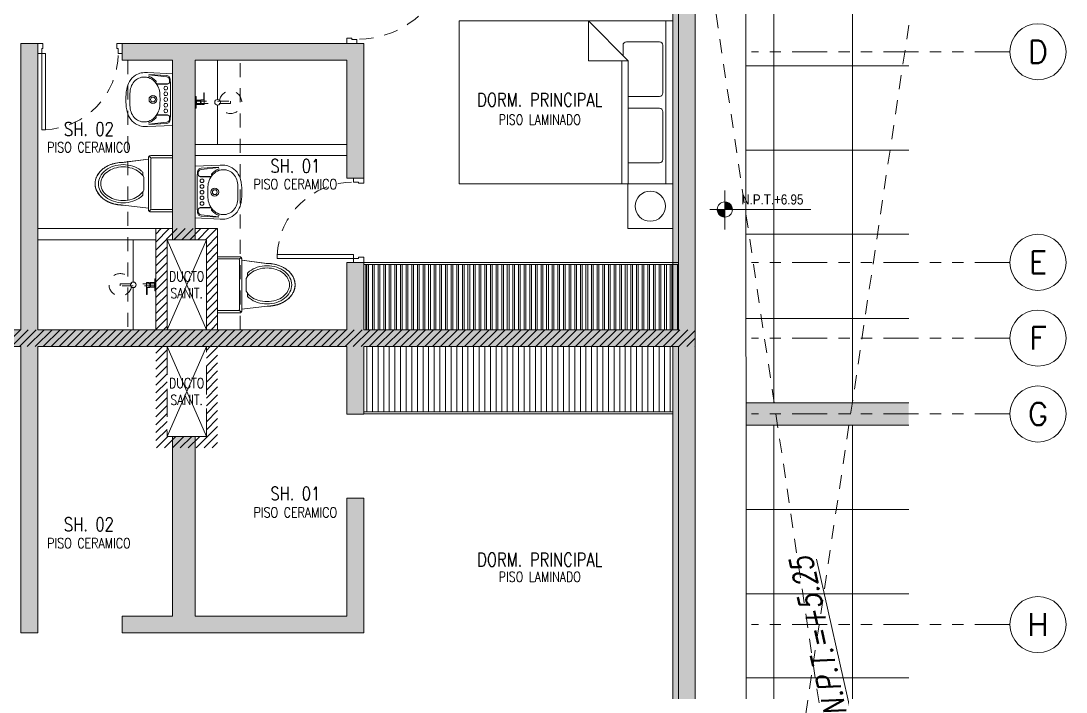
# Model space of a CAD drawing. Header units: millimetres. Extents: x 3765 to 3833, y 1327 to 1657.
# Drawn here: x 3812.52 to 3821.82, y 1485.51 to 1491.49 of the extents above; entities that cross this region are included whole.
import ezdxf
from ezdxf.enums import TextEntityAlignment as Align
from ezdxf.xclip import XClip

# ---------------------------------------------------------------- set-up
doc = ezdxf.new("R2010")
doc.units = ezdxf.units.MM
doc.header["$XCLIPFRAME"] = 2
for name, pattern in [('ACAD_ISO07W100', [3, 0, -3]), ('HIDDEN2', [0.1875, 0.125, -0.0625]), ('PHANTOM', [63.5, 31.75, -6.35, 6.35, -6.35, 6.35, -6.35]), ('PHANTOM2', [1.25, 0.625, -0.125, 0.125, -0.125, 0.125, -0.125]), ('X-REF_DP_Arquitectura$0$HIDDEN', [0.375, 0.25, -0.125])]:
    doc.linetypes.add(name, pattern=pattern)
doc.layers.get('0').update_dxf_attribs({"color": 251, "lineweight": 9})
doc.layers.get('DEFPOINTS').update_dxf_attribs({"color": 251, "lineweight": 9})
for name, color, linetype, lineweight in [('A-Adoquines', 251, 'Continuous', 13), ('A-EJES', 251, 'PHANTOM', 13), ('A-HATCH', 251, 'Continuous', 13), ('A-LINEAS', 251, 'Continuous', 13), ('A-MOBILIARIO', 251, 'Continuous', 13), ('A-MURO BAJO', 251, 'Continuous', 13), ('A-MUROS', 251, 'Continuous', 13), ('A-NIVELES-NPT', 251, 'Continuous', 13), ('A-PROYECCIONES', 251, 'HIDDEN2', 13), ('A-SANITARIOS', 251, 'Continuous', 13), ('A-TEXTO-ACABADO PISO', 251, 'Continuous', 13), ('A-TEXTO-AMBIENTE', 251, 'Continuous', 13), ('A_20_Estructuras', 251, 'Continuous', 13), ('A_50_TextoAmbiente', 251, 'Continuous', 13), ('A_50_TextoIndicaciones', 251, 'Continuous', 13), ('A_50_Vigas', 251, 'X-REF_DP_Arquitectura$0$HIDDEN', 13), ('A_60_HatchEstructuras', 251, 'Continuous', 13), ('DLP_MOBILIARIO FIJO', 251, 'Continuous', 13), ('MURO CF 120', 251, 'Continuous', 13), ('MURO CF 60', 251, 'Continuous', 13)]:
    doc.layers.add(name, color=color, linetype=linetype, lineweight=lineweight)
doc.styles.add('R80', font='ARIALN.TTF', dxfattribs={"height": 2.03})
doc.styles.add('R80-200', font='romans.shx', dxfattribs={"width": 0.8, "oblique": 10, "height": 0.2})
doc.styles.add('ROMANS', font='romans.shx', dxfattribs={"width": 0.8})
pattern_1 = [(270, (22.9, -6.524964), (0.05, -9e-18), [])]
pattern_2 = [(45, (-21.67, -43.67528), (-0.03535534, 0.03535534), [])]

# ---------------------------------------------------------------- blocks, each defined once
blk = doc.blocks.new('SIM NIVEL PLANTA')
at = {"linetype": 'Continuous'}
h = blk.add_hatch(dxfattribs=at)
h.set_pattern_fill('_USER', color=0, scale=0.089997, angle=45, style=0, pattern_type=0)
h.set_pattern_definition([(45, (31854.49523, 23864.84028), (-0.06363728001, 0.06363728001), [])])
h.paths.add_polyline_path([(-17.329, 0), (-15.979, 0, 0.409209), (-17.329, 1.327)])
h.paths.add_polyline_path([(-18.679, 0, 0.004279), (-18.679, -0.023, 0.414214), (-17.329, -1.373), (-17.329, 0)])
at = {"color": 0}
for p, q in [((-17.329, -3.577), (-17.329, 3.344)), ((-2, 0), (-20, 0))]:
    blk.add_line(p, q, dxfattribs=at)
at = {"color": 0, "linetype": 'Continuous'}
blk.add_circle((-17.329, -0.023), 1.35, dxfattribs=at)
at = {"color": 0, "style": 'R80'}
blk.add_attdef('N.P.T.+0.00', text='', height=1.8, dxfattribs=at).set_placement((-8.871, 1.774), align=Align.MIDDLE_CENTER)
blk = doc.blocks.new('TRAZO 2')
at = {"layer": 'A-Adoquines'}
h = blk.add_hatch(color=8, dxfattribs=at)
h.dxf.hatch_style = 1
h.paths.add_polyline_path([(47.3177, 117.0351), (47.5129, 116.9913), (47.8728, 118.5982), (47.6777, 118.6419)])
h.paths.add_polyline_path([(51.904, 116.0075), (52.0992, 115.9637), (52.4593, 117.5715), (52.2642, 117.6152)])
h.paths.add_polyline_path([(56.4903, 114.9799), (56.6853, 114.9362), (57.0458, 116.5449), (56.8507, 116.5886)])
for p, q in [((60.9213, 115.6774, 0), (43.9202, 119.4829, 0)), ((51.904, 116.0074, 0), (52.2645, 117.6166, 0)), ((52.0992, 115.9637, 0), (52.4596, 117.5729, 0))]:
    blk.add_line(p, q)
at = {"layer": 'A-HATCH'}
for p, q in [((49.7084, 116.4991, 0), (50.0688, 118.1081, 0)), ((50.4403, 116.3352, 0), (50.8007, 117.9443, 0)), ((51.1722, 116.1717, 0), (51.5326, 117.7807, 0)), ((52.8311, 115.7998, 0), (53.1915, 117.4088, 0)), ((53.5629, 115.6359, 0), (53.9234, 117.245, 0)), ((54.2947, 115.4715, 0), (54.6551, 117.0805, 0)), ((55.0266, 115.3076, 0), (55.387, 116.9167, 0))]:
    blk.add_line(p, q, dxfattribs=at)
at = {"layer": 'A-HATCH', "elevation": 0}
for points in [[(52.2099, 117.3728), (47.8187, 118.3564)], [(52.0569, 116.6897), (47.6657, 117.6733)], [(56.7962, 116.3455), (52.405, 117.3291)], [(56.6432, 115.6624), (52.252, 116.646)]]:
    blk.add_lwpolyline(points, dxfattribs=at)
blk = doc.blocks.new('A$C9f73720c')
at = {"layer": 'A-PROYECCIONES'}
for p, q in [((24.4666, 84.3513), (11.2138, 89.4699)), ((10.7556, 87.4203), (24.9249, 86.4007, 0))]:
    blk.add_line(p, q, dxfattribs=at)
at = {"rotation": 0.00873130886672623}
blk.add_blockref('TRAZO 2', (-32.2017, -30.593, 0), dxfattribs=at)
at = {"layer": 'A_50_TextoIndicaciones'}
ref = blk.add_blockref('SIM NIVEL PLANTA', (18.9789, 86.6783, 0), dxfattribs=dict(at, xscale=0.1171875000000001, yscale=0.1171875000000001, zscale=0.1171875000000001))
ref.add_attrib('N.P.T.+0.00', 'N.P.T.=+5.25', dxfattribs={"layer": '0', "height": 0.2, "rotation": 0, "style": 'R80-200', "oblique": 10, "width": 0.8}).set_placement((18.0688, 86.9144, 0), align=Align.TOP_CENTER)
blk = doc.blocks.new('ESTRUC_P1')
at = {"layer": 'A_60_HatchEstructuras'}
h = blk.add_hatch(color=256, dxfattribs=at)
h.dxf.hatch_style = 1
h.paths.add_polyline_path([(44.25, -4.45), (45.6, -4.45), (45.6, -5.5), (45.75, -5.5), (45.75, -4.3), (43.6, -4.3), (43.6, -4.45), (44.05, -4.45), (44.05, -6.05), (44.25, -6.05)], flags=17)
h.paths.add_polyline_path([(48.7, -2.8), (48.5, -2.8), (48.5, -6.85), (45.75, -6.85), (45.75, -6.25), (45.6, -6.25), (45.6, -6.85), (42.85, -6.85), (42.85, -4.3), (42.7, -4.3), (42.7, -6.85), (39.8499, -6.85), (39.8499, -7), (42.7, -7), (42.7, -9.55), (42.85, -9.55), (42.85, -7), (45.6, -7), (45.6, -7.6), (45.75, -7.6), (45.75, -7), (48.5, -7), (48.5, -11.05), (48.7, -11.05)])
h.paths.add_polyline_path([(44.25, -7.8), (44.05, -7.8), (44.05, -9.4), (43.6, -9.4), (43.6, -9.55), (45.75, -9.55), (45.75, -8.35), (45.6032, -8.35), (45.6, -8.35), (45.6, -9.4), (44.25, -9.4)], flags=17)
at = {"elevation": 0}
for points in [[(44.35, -6.8501), (44, -6.05)], [(44.35, -6.05), (44, -6.8501)], [(44.35, -7.8001), (44, -7)], [(44.35, -7), (44, -7.8001)]]:
    blk.add_lwpolyline(points, dxfattribs=at)
at = {"layer": 'A_20_Estructuras'}
for points in [[(48.7, -2.8), (48.5, -2.8), (48.5, -6.85), (45.75, -6.85), (45.75, -6.25), (45.6, -6.25), (45.6, -6.85), (42.85, -6.85), (42.85, -4.3), (42.7, -4.3), (42.7, -6.85), (39.8499, -6.85), (39.8499, -7), (42.7, -7), (42.7, -9.55), (42.85, -9.55), (42.85, -7), (45.6, -7), (45.6, -7.6), (45.75, -7.6), (45.75, -7), (48.5, -7), (48.5, -11.05), (48.7, -11.05)], [(44.25, -4.45), (45.6, -4.45), (45.6, -5.5), (45.75, -5.5), (45.75, -4.3), (43.6, -4.3), (43.6, -4.45), (44.05, -4.45), (44.05, -6.05), (44.25, -6.05)], [(44.25, -7.8), (44.05, -7.8), (44.05, -9.4), (43.6, -9.4), (43.6, -9.55), (45.75, -9.55), (45.75, -8.35), (45.6032, -8.35), (45.6, -8.35), (45.6, -9.4), (44.25, -9.4)]]:
    blk.add_lwpolyline(points, close=True, dxfattribs=at)
at = {"layer": 'A_50_Vigas'}
blk.add_line((44.2494, -6.05, 0), (44.3494, -6.05, 0), dxfattribs=at)
at = {"layer": 'A_50_Vigas', "elevation": 0}
for points in [[(44, -6.8501), (44, -6.05), (44.05, -6.05)], [(44, -7), (44, -7.8001), (44.05, -7.8001)]]:
    blk.add_lwpolyline(points, dxfattribs=at)
at = {"layer": 'A_50_Vigas'}
for points in [[(44.25, -6.05), (44.35, -6.05), (44.35, -6.8501)], [(44.25, -7.8), (44.35, -7.8001), (44.35, -7)]]:
    blk.add_lwpolyline(points, dxfattribs=at)
blk = doc.blocks.new('A$C3E6679A6')
for p, q in [((0, 1.8444), (0.0001, 1.9044)), ((0.0001, 1.9044), (1.4501, 1.9044)), ((1.4501, 1.9044), (1.4501, 1.8444))]:
    blk.add_line(p, q)
at = {"linetype": 'Continuous'}
for p, q in [((0, 1.8444), (1.45, 1.8444)), ((0, 0.0044), (0, 1.8444)), ((0.1867, 1.5087), (0.1867, 1.786)), ((0.2173, 1.8167), (0.6414, 1.8167)), ((0.672, 1.786), (0.672, 1.5087)), ((0.778, 1.5087), (0.778, 1.786)), ((0.8086, 1.8167), (1.2327, 1.8167)), ((1.2633, 1.786), (1.2633, 1.4926)), ((1.45, 1.8444), (1.45, 0.0044)), ((0, 1.5084), (1.0953, 1.5084)), ((1.45, 1.1538), (1.0953, 1.5084)), ((1.0953, 1.5084), (1.0953, 1.1538)), ((1.0953, 1.4524), (0, 1.4524)), ((1.2327, 1.462), (1.1418, 1.462)), ((1.0953, 1.1538), (1.45, 1.1538)), ((1.45, 0.0044), (0, 0.0044))]:
    blk.add_line(p, q, dxfattribs=at)
for centre, start, end in [((0.2173, 1.786), 90, 180), ((0.6414, 1.786), 0, 90), ((0.8086, 1.786), 90, 180), ((1.2327, 1.786), 0, 90), ((1.2327, 1.4926), 270, 0)]:
    blk.add_arc(centre, 0.0306, start, end, dxfattribs=at)
at = {"layer": 'DEFPOINTS', "color": 0, "linetype": 'ByBlock'}
for p in [(0, 1.9044), (0, 0)]:
    blk.add_point(p, dxfattribs=at)
blk = doc.blocks.new('A$C2EBA15F5')
blk.add_lwpolyline([(0, 0.4), (0, 0), (0.4, 0), (0.4, 0.4)], close=True)
blk.add_circle((0.2, 0.2), 0.1344)
blk = doc.blocks.new('SIFON JET_PLANTA')
at = {"extrusion": (-2.64698e-23, 6.61744e-24, -1)}
for p, q in [((-0.5016, 0.1842, 0), (-0.4865, 0.1867, 0)), ((-0.4865, 0.1867, 0), (-0.4763, 0.188, 0)), ((-0.4763, 0.188, 0), (-0.4726, 0.1884, 0)), ((-0.4726, 0.1884, 0), (-0.4636, 0.1892, 0)), ((-0.4636, 0.1892, 0), (-0.4549, 0.1897, 0)), ((-0.4549, 0.1897, 0), (-0.449, 0.1899, 0)), ((-0.449, 0.1899, 0), (-0.44, 0.19, 0)), ((-0.44, 0.19, 0), (-0.4322, 0.191, 0)), ((-0.4322, 0.191, 0), (-0.215, 0.2181, 0)), ((-0.215, 0.2278, 0), (-0.2149, 0.2323, 0)), ((-0.215, 0.2234, 0), (-0.215, 0.2278, 0)), ((-0.215, 0.2181, 0), (-0.215, 0.2234, 0)), ((-0.2149, 0.2323, 0), (-0.2142, 0.2356, 0)), ((-0.2142, 0.2356, 0), (-0.2129, 0.239, 0)), ((-0.2129, 0.239, 0), (-0.211, 0.2419, 0)), ((-0.211, 0.2419, 0), (-0.2091, 0.2441, 0)), ((-0.2091, 0.2441, 0), (-0.2077, 0.2455, 0)), ((-0.2077, 0.2455, 0), (-0.2055, 0.247, 0)), ((-0.2055, 0.247, 0), (-0.2007, 0.2492, 0)), ((-0.2007, 0.2492, 0), (-0.195, 0.25, 0)), ((-0.195, 0.25, 0), (-0.195, 0.25, 0)), ((-0.195, 0.25, 0), (-0.1605, 0.25, 0)), ((-0.1605, 0.25, 0), (-0.0975, 0.25, 0)), ((-0.0975, 0.25, 0), (-0.0323, 0.25, 0)), ((-0.0323, 0.25, 0), (0, 0.25, 0)), ((0, 0.25, 0), (0, -0.25, 0)), ((-0.6611, 0.088, 0), (-0.657, 0.0936, 0)), ((-0.657, 0.0936, 0), (-0.6534, 0.0984, 0)), ((-0.657, 0.0936, 0), (-0.657, 0.0936, 0)), ((-0.6534, 0.0984, 0), (-0.6503, 0.1023, 0)), ((-0.6534, 0.0984, 0), (-0.6534, 0.0984, 0)), ((-0.6503, 0.1023, 0), (-0.6453, 0.108, 0)), ((-0.6453, 0.108, 0), (-0.6386, 0.1152, 0)), ((-0.6386, 0.1152, 0), (-0.6326, 0.121, 0)), ((-0.6326, 0.121, 0), (-0.6299, 0.1235, 0)), ((-0.6299, 0.1235, 0), (-0.6251, 0.1276, 0)), ((-0.6251, 0.1276, 0), (-0.6206, 0.1314, 0)), ((-0.6206, 0.1314, 0), (-0.6168, 0.1344, 0)), ((-0.6168, 0.1344, 0), (-0.6106, 0.1389, 0)), ((-0.6106, 0.1389, 0), (-0.6061, 0.142, 0)), ((-0.6061, 0.142, 0), (-0.6, 0.1461, 0)), ((-0.6, 0.1461, 0), (-0.5963, 0.1484, 0)), ((-0.5963, 0.1484, 0), (-0.5908, 0.1517, 0)), ((-0.5908, 0.1517, 0), (-0.5862, 0.1543, 0)), ((-0.5862, 0.1543, 0), (-0.5794, 0.158, 0)), ((-0.5794, 0.158, 0), (-0.5693, 0.1629, 0)), ((-0.5693, 0.1629, 0), (-0.5517, 0.1703, 0)), ((-0.5517, 0.1703, 0), (-0.5465, 0.1722, 0)), ((-0.5465, 0.1722, 0), (-0.5385, 0.1749, 0)), ((-0.5385, 0.1749, 0), (-0.5346, 0.176, 0)), ((-0.5346, 0.176, 0), (-0.5265, 0.1784, 0)), ((-0.5265, 0.1784, 0), (-0.5216, 0.1797, 0)), ((-0.5216, 0.1797, 0), (-0.5148, 0.1813, 0)), ((-0.5148, 0.1813, 0), (-0.5079, 0.1829, 0)), ((-0.5079, 0.1829, 0), (-0.5016, 0.1842, 0)), ((-0.69, 0, 0), (-0.6899, 0.0044, 0)), ((-0.6899, 0.0044, 0), (-0.6897, 0.0096, 0)), ((-0.6897, 0.0096, 0), (-0.6893, 0.014, 0)), ((-0.6893, 0.014, 0), (-0.6887, 0.0194, 0)), ((-0.6887, 0.0194, 0), (-0.6881, 0.0236, 0)), ((-0.6881, 0.0236, 0), (-0.6872, 0.0284, 0)), ((-0.6881, 0.0236, 0), (-0.6881, 0.0236, 0)), ((-0.6872, 0.0284, 0), (-0.6867, 0.031, 0)), ((-0.6867, 0.031, 0), (-0.6855, 0.0361, 0)), ((-0.6855, 0.0361, 0), (-0.6838, 0.0421, 0)), ((-0.6855, 0.0361, 0), (-0.6855, 0.0361, 0)), ((-0.6838, 0.0421, 0), (-0.6819, 0.048, 0)), ((-0.6838, 0.0421, 0), (-0.6838, 0.0421, 0)), ((-0.6819, 0.048, 0), (-0.6804, 0.0521, 0)), ((-0.6804, 0.0521, 0), (-0.6793, 0.0547, 0)), ((-0.6793, 0.0547, 0), (-0.6779, 0.0582, 0)), ((-0.6779, 0.0582, 0), (-0.6745, 0.0655, 0)), ((-0.6745, 0.0655, 0), (-0.6722, 0.0699, 0)), ((-0.6745, 0.0655, 0), (-0.6745, 0.0655, 0)), ((-0.6722, 0.0699, 0), (-0.6705, 0.0728, 0)), ((-0.6705, 0.0728, 0), (-0.669, 0.0755, 0)), ((-0.669, 0.0755, 0), (-0.6672, 0.0785, 0)), ((-0.6672, 0.0785, 0), (-0.665, 0.082, 0)), ((-0.665, 0.082, 0), (-0.6634, 0.0845, 0)), ((-0.6634, 0.0845, 0), (-0.6611, 0.088, 0)), ((-0.6899, -0.0065, 0), (-0.69, 0, 0)), ((-0.6896, -0.0111, 0), (-0.6899, -0.0065, 0)), ((-0.6891, -0.0164, 0), (-0.6896, -0.0111, 0)), ((-0.6881, -0.0232, 0), (-0.6891, -0.0164, 0)), ((-0.6876, -0.0264, 0), (-0.6881, -0.0232, 0)), ((-0.687, -0.0296, 0), (-0.6876, -0.0264, 0)), ((-0.6864, -0.0321, 0), (-0.687, -0.0296, 0)), ((-0.6855, -0.0361, 0), (-0.6864, -0.0321, 0)), ((-0.6838, -0.0419, 0), (-0.6855, -0.0361, 0)), ((-0.6827, -0.0457, 0), (-0.6838, -0.0419, 0)), ((-0.6814, -0.0492, 0), (-0.6827, -0.0457, 0)), ((-0.6803, -0.0522, 0), (-0.6814, -0.0492, 0)), ((-0.6792, -0.0551, 0), (-0.6803, -0.0522, 0)), ((-0.6779, -0.0581, 0), (-0.6792, -0.0551, 0)), ((-0.677, -0.0602, 0), (-0.6779, -0.0581, 0)), ((-0.6751, -0.0642, 0), (-0.677, -0.0602, 0)), ((-0.6722, -0.0699, 0), (-0.6751, -0.0642, 0)), ((-0.6706, -0.0727, 0), (-0.6722, -0.0699, 0)), ((-0.6679, -0.0774, 0), (-0.6706, -0.0727, 0)), ((-0.6646, -0.0826, 0), (-0.6679, -0.0774, 0)), ((-0.6623, -0.0862, 0), (-0.6646, -0.0826, 0)), ((-0.6599, -0.0897, 0), (-0.6623, -0.0862, 0)), ((-0.6554, -0.0958, 0), (-0.6599, -0.0897, 0)), ((-0.6494, -0.1032, 0), (-0.6554, -0.0958, 0)), ((-0.6458, -0.1074, 0), (-0.6494, -0.1032, 0)), ((-0.64, -0.1137, 0), (-0.6458, -0.1074, 0)), ((-0.6379, -0.1158, 0), (-0.64, -0.1137, 0)), ((-0.6347, -0.119, 0), (-0.6379, -0.1158, 0)), ((-0.6335, -0.1201, 0), (-0.6347, -0.119, 0)), ((-0.6347, -0.119, 0), (-0.6347, -0.119, 0)), ((-0.6318, -0.1217, 0), (-0.6335, -0.1201, 0)), ((-0.6305, -0.123, 0), (-0.6318, -0.1217, 0)), ((-0.6318, -0.1217, 0), (-0.6318, -0.1217, 0)), ((-0.6288, -0.1244, 0), (-0.6305, -0.123, 0)), ((-0.6276, -0.1255, 0), (-0.6288, -0.1244, 0)), ((-0.6262, -0.1268, 0), (-0.6276, -0.1255, 0)), ((-0.6245, -0.1281, 0), (-0.6262, -0.1268, 0)), ((-0.6235, -0.1291, 0), (-0.6245, -0.1281, 0)), ((-0.6245, -0.1281, 0), (-0.6245, -0.1281, 0)), ((-0.6223, -0.13, 0), (-0.6235, -0.1291, 0)), ((-0.6215, -0.1307, 0), (-0.6223, -0.13, 0)), ((-0.6204, -0.1315, 0), (-0.6215, -0.1307, 0)), ((-0.6193, -0.1324, 0), (-0.6204, -0.1315, 0)), ((-0.6179, -0.1335, 0), (-0.6193, -0.1324, 0)), ((-0.6168, -0.1344, 0), (-0.6179, -0.1335, 0)), ((-0.6153, -0.1355, 0), (-0.6168, -0.1344, 0)), ((-0.6142, -0.1363, 0), (-0.6153, -0.1355, 0)), ((-0.612, -0.1379, 0), (-0.6142, -0.1363, 0)), ((-0.6086, -0.1403, 0), (-0.612, -0.1379, 0)), ((-0.607, -0.1415, 0), (-0.6086, -0.1403, 0)), ((-0.6058, -0.1422, 0), (-0.607, -0.1415, 0)), ((-0.6039, -0.1435, 0), (-0.6058, -0.1422, 0)), ((-0.602, -0.1448, 0), (-0.6039, -0.1435, 0)), ((-0.6004, -0.1458, 0), (-0.602, -0.1448, 0)), ((-0.5987, -0.1469, 0), (-0.6004, -0.1458, 0)), ((-0.5964, -0.1483, 0), (-0.5987, -0.1469, 0)), ((-0.595, -0.1492, 0), (-0.5964, -0.1483, 0)), ((-0.5936, -0.15, 0), (-0.595, -0.1492, 0)), ((-0.5918, -0.1511, 0), (-0.5936, -0.15, 0)), ((-0.5896, -0.1524, 0), (-0.5918, -0.1511, 0)), ((-0.5871, -0.1538, 0), (-0.5896, -0.1524, 0)), ((-0.5833, -0.1559, 0), (-0.5871, -0.1538, 0)), ((-0.5781, -0.1587, 0), (-0.5833, -0.1559, 0)), ((-0.5759, -0.1598, 0), (-0.5781, -0.1587, 0)), ((-0.5738, -0.1608, 0), (-0.5759, -0.1598, 0)), ((-0.5702, -0.1625, 0), (-0.5738, -0.1608, 0)), ((-0.5675, -0.1637, 0), (-0.5702, -0.1625, 0)), ((-0.5659, -0.1645, 0), (-0.5675, -0.1637, 0)), ((-0.5644, -0.1652, 0), (-0.5659, -0.1645, 0)), ((-0.5614, -0.1664, 0), (-0.5644, -0.1652, 0)), ((-0.5598, -0.1671, 0), (-0.5614, -0.1664, 0)), ((-0.5568, -0.1683, 0), (-0.5598, -0.1671, 0)), ((-0.5543, -0.1693, 0), (-0.5568, -0.1683, 0)), ((-0.551, -0.1706, 0), (-0.5543, -0.1693, 0)), ((-0.5491, -0.1713, 0), (-0.551, -0.1706, 0)), ((-0.5465, -0.1722, 0), (-0.5491, -0.1713, 0)), ((-0.5449, -0.1728, 0), (-0.5465, -0.1722, 0)), ((-0.5428, -0.1735, 0), (-0.5449, -0.1728, 0)), ((-0.5412, -0.174, 0), (-0.5428, -0.1735, 0)), ((-0.5385, -0.1749, 0), (-0.5412, -0.174, 0)), ((-0.5352, -0.1759, 0), (-0.5385, -0.1749, 0)), ((-0.5385, -0.1749, 0), (-0.5385, -0.1749, 0)), ((-0.5321, -0.1768, 0), (-0.5352, -0.1759, 0)), ((-0.5296, -0.1775, 0), (-0.5321, -0.1768, 0)), ((-0.5267, -0.1783, 0), (-0.5296, -0.1775, 0)), ((-0.5238, -0.1791, 0), (-0.5267, -0.1783, 0)), ((-0.5267, -0.1783, 0), (-0.5267, -0.1783, 0)), ((-0.5217, -0.1796, 0), (-0.5238, -0.1791, 0)), ((-0.5177, -0.1807, 0), (-0.5217, -0.1796, 0)), ((-0.5151, -0.1813, 0), (-0.5177, -0.1807, 0)), ((-0.5118, -0.1821, 0), (-0.5151, -0.1813, 0)), ((-0.5094, -0.1826, 0), (-0.5118, -0.1821, 0)), ((-0.5066, -0.1832, 0), (-0.5094, -0.1826, 0)), ((-0.5022, -0.184, 0), (-0.5066, -0.1832, 0)), ((-0.4974, -0.1849, 0), (-0.5022, -0.184, 0)), ((-0.495, -0.1854, 0), (-0.4974, -0.1849, 0)), ((-0.4974, -0.1849, 0), (-0.4974, -0.1849, 0)), ((-0.4936, -0.1856, 0), (-0.495, -0.1854, 0)), ((-0.4916, -0.1859, 0), (-0.4936, -0.1856, 0)), ((-0.4884, -0.1864, 0), (-0.4916, -0.1859, 0)), ((-0.4862, -0.1867, 0), (-0.4884, -0.1864, 0)), ((-0.4824, -0.1872, 0), (-0.4862, -0.1867, 0)), ((-0.4812, -0.1874, 0), (-0.4824, -0.1872, 0)), ((-0.4785, -0.1877, 0), (-0.4812, -0.1874, 0)), ((-0.4761, -0.188, 0), (-0.4785, -0.1877, 0)), ((-0.4735, -0.1883, 0), (-0.4761, -0.188, 0)), ((-0.4695, -0.1887, 0), (-0.4735, -0.1883, 0)), ((-0.4651, -0.189, 0), (-0.4695, -0.1887, 0)), ((-0.4639, -0.1891, 0), (-0.4651, -0.189, 0)), ((-0.4651, -0.189, 0), (-0.4651, -0.189, 0)), ((-0.4619, -0.1893, 0), (-0.4639, -0.1891, 0)), ((-0.4592, -0.1894, 0), (-0.4619, -0.1893, 0)), ((-0.4568, -0.1896, 0), (-0.4592, -0.1894, 0)), ((-0.455, -0.1897, 0), (-0.4568, -0.1896, 0)), ((-0.4518, -0.1898, 0), (-0.455, -0.1897, 0)), ((-0.449, -0.1899, 0), (-0.4518, -0.1898, 0)), ((-0.4467, -0.1899, 0), (-0.449, -0.1899, 0)), ((-0.4428, -0.19, 0), (-0.4467, -0.1899, 0)), ((-0.44, -0.19, 0), (-0.4428, -0.19, 0)), ((-0.215, -0.2181, 0), (-0.44, -0.19, 0)), ((-0.215, -0.227, 0), (-0.215, -0.2181, 0)), ((-0.215, -0.23, 0), (-0.215, -0.227, 0)), ((-0.2147, -0.2335, 0), (-0.215, -0.23, 0)), ((-0.2138, -0.2369, 0), (-0.2147, -0.2335, 0)), ((-0.2126, -0.2395, 0), (-0.2138, -0.2369, 0)), ((-0.2138, -0.2369, 0), (-0.2138, -0.2369, 0)), ((-0.2108, -0.2423, 0), (-0.2126, -0.2395, 0)), ((-0.2126, -0.2395, 0), (-0.2126, -0.2395, 0)), ((-0.2091, -0.2441, 0), (-0.2108, -0.2423, 0)), ((-0.2108, -0.2423, 0), (-0.2108, -0.2423, 0)), ((-0.2108, -0.2423, 0), (-0.2108, -0.2423, 0)), ((-0.209, -0.244, 0), (-0.2091, -0.2441, 0)), ((-0.2067, -0.2462, 0), (-0.209, -0.244, 0)), ((-0.209, -0.244, 0), (-0.209, -0.244, 0)), ((-0.2029, -0.2484, 0), (-0.2067, -0.2462, 0)), ((-0.2067, -0.2462, 0), (-0.2067, -0.2462, 0)), ((-0.1995, -0.2495, 0), (-0.2029, -0.2484, 0)), ((-0.2029, -0.2484, 0), (-0.2029, -0.2484, 0)), ((-0.195, -0.25, 0), (-0.1995, -0.2495, 0)), ((0, -0.25, 0), (-0.195, -0.25, 0))]:
    blk.add_line(p, q, dxfattribs=at)
for p, q in [((-0.215, 0.2181, 0), (-0.44, 0.19, 0)), ((-0.215, -0.23, 0), (-0.215, 0.23, 0)), ((-0.2091, 0.2441, 0), (-0.1921, 0.2271, 0)), ((-0.195, 0.25, 0), (0, 0.25, 0)), ((-0.195, -0.22, 0), (-0.195, 0.22, 0)), ((-0.185, 0.23, 0), (0, 0.23, 0)), ((0, 0.25, 0), (0, -0.25, 0)), ((-0.265, 0.0718, 0), (-0.265, 0.1028, 0)), ((-0.255, -0.0562, 0), (-0.255, 0.0562, 0)), ((-0.265, -0.1028, 0), (-0.265, -0.0718, 0)), ((-0.215, -0.2181, 0), (-0.44, -0.19, 0)), ((-0.2091, -0.2441, 0), (-0.1921, -0.2271, 0)), ((0, -0.25, 0), (-0.195, -0.25, 0)), ((0, -0.23, 0), (-0.185, -0.23, 0))]:
    blk.add_line(p, q)
at = {"elevation": 0}
for points in [[(-0.265, 0.1028, 0.0362), (-0.2844, 0.1202, 0.08725), (-0.3535, 0.1565, 0.077598), (-0.44, 0.17, 0.077598), (-0.5265, 0.1565, 0.08725), (-0.5956, 0.1202, 0.105601), (-0.6443, 0.0627, 0.12364), (-0.66, 0, 0.12364), (-0.6443, -0.0627, 0.105601), (-0.5956, -0.1202, 0.08725), (-0.5265, -0.1565, 0.077598), (-0.44, -0.17, 0.077598)], [(-0.255, 0.0562, 0.100268), (-0.2967, 0.1044, 0.08725), (-0.3596, 0.1374, 0.077598), (-0.44, 0.15, 0.077598), (-0.5204, 0.1374, 0.08725), (-0.5833, 0.1044, 0.105601), (-0.6266, 0.0532, 0.12364), (-0.64, 0, 0.12364), (-0.6266, -0.0532, 0.105601), (-0.5833, -0.1044, 0.08725), (-0.5204, -0.1374, 0.077598), (-0.44, -0.15, 0.077598)], [(-0.44, -0.15, 0.077598), (-0.3596, -0.1374, 0.08725), (-0.2967, -0.1044, 0.100268), (-0.255, -0.0562, 0.12364)], [(-0.44, -0.17, 0.077598), (-0.3535, -0.1565, 0.08725), (-0.2844, -0.1202, 0.0362), (-0.265, -0.1028, 0.12364)]]:
    blk.add_lwpolyline(points, format="xyb", dxfattribs=at)
for centre, radius, start, end in [((-0.44, -0.1379, 0), 0.3279, 90, 107.47412), ((-0.195, 0.23, 0), 0.02, 90, 180), ((-0.185, 0.22, 0), 0.01, 90, 180), ((-0.4939, -0.0273, 0), 0.203, 127.23483, 151.40883), ((-0.4613, -0.0702, 0), 0.257, 107.47412, 127.23483), ((-0.544, 0, 0), 0.146, 151.40883, 180), ((-0.544, 0, 0), 0.146, 180, 208.59117), ((-0.4939, 0.0273, 0), 0.203, 208.59117, 232.76517), ((-0.4613, 0.0702, 0), 0.257, 232.76517, 252.52588), ((-0.44, 0.1379, 0), 0.3279, 252.52588, 270), ((-0.195, -0.23, 0), 0.02, 180, 270), ((-0.185, -0.22, 0), 0.01, 180, 270)]:
    blk.add_arc(centre, radius, start, end)
blk = doc.blocks.new('BOWL-ITALGRIF_VARADERO_01')
for p, q in [((-0.2032, -0.1971), (-0.2208, -0.038)), ((0.2032, -0.1971), (0.2208, -0.038)), ((-0.1404, -0.2077), (-0.1424, -0.1083)), ((-0.1375, -0.205), (-0.1375, -0.1117)), ((0.1375, -0.205), (0.1375, -0.1117)), ((0.1404, -0.2077), (0.1424, -0.1083)), ((-0.1753, -0.222), (-0.1544, -0.222)), ((0.1753, -0.222), (0.1544, -0.222))]:
    blk.add_line(p, q)
for points in [[(-0.0917, 0.1589, -0.02989), (-0.0456, 0.1646, -0.007822), (0.0456, 0.1646, -0.02989), (0.0918, 0.1589, -0.091737), (0.1601, 0.1343, -0.112496), (0.2175, 0.0792, -0.147885), (0.2402, -0.0257), (0.23, -0.25), (-0.23, -0.25), (-0.2402, -0.0257, -0.147885), (-0.2175, 0.0792, -0.112496), (-0.1601, 0.1343, -0.091737)], [(-0.0496, -0.1363, -0.062677), (-0.1048, -0.1249, -0.110639), (-0.1576, -0.091, -0.120976), (-0.195, -0.0344, -0.061198), (-0.2, 0, -0.21707), (-0.1593, 0.092, -0.174983), (-0.0545, 0.1298, -0.010618), (0, 0.131, -0.010618), (0.0545, 0.1298, -0.174983), (0.1593, 0.092, -0.21707), (0.2, 0, -0.061198), (0.195, -0.0344, -0.120976), (0.1576, -0.091, -0.110639), (0.1048, -0.1249, -0.062677), (0.0496, -0.1363, -0.017583), (0, -0.138, -0.017583)]]:
    blk.add_lwpolyline(points, format="xyb", close=True)
for points in [[(-0.2216, -0.0381), (-0.2145, -0.1954, 0.390823), (-0.1807, -0.2288, 0.017524), (0.1807, -0.2288, 0.390823), (0.2145, -0.1954), (0.2216, -0.0381)], [(-0.2072, -0.035, 0.005), (-0.2064, -0.038, 0.121292), (-0.166, -0.0996, 0.007977), (-0.1624, -0.1031)], [(0.2072, -0.035, -0.005), (0.2064, -0.038, -0.121292), (0.166, -0.0996, -0.007977), (0.1624, -0.1031)]]:
    blk.add_lwpolyline(points, format="xyb")
for centre, radius in [((0, -0.075), 0.035), ((0, -0.075), 0.0215), ((-0.1015, -0.1885), 0.0165), ((-0.051, -0.1885), 0.0165), ((0, -0.1885), 0.0165), ((0.051, -0.1885), 0.0165), ((0.1015, -0.1885), 0.0165)]:
    blk.add_circle(centre, radius)
for centre, radius, start, end in [((-0.1583, -0.0987), 0.006, 226.64309, 46.64309), ((-0.1404, -0.1083), 0.002, 54.36186, 181.13739), ((-0.1355, -0.1117), 0.002, 56.71088, 180), ((0.1048, -0.1249), 9.094947017729287e-16, 0, 217.6714), ((0.1355, -0.1117), 0.002, 0, 123.28912), ((0.1404, -0.1083), 0.002, 358.86261, 125.63814), ((0.1583, -0.0987), 0.006, 133.35691, 313.35691), ((-0.1753, -0.194), 0.028, 186.31112, 270), ((-0.1545, -0.205), 0.017, 270, 0), ((-0.1544, -0.208), 0.014, 270, 1.13739), ((0.1545, -0.205), 0.017, 180, 270), ((0.1544, -0.208), 0.014, 178.86261, 270), ((0.1753, -0.194), 0.028, 270, 353.68888)]:
    blk.add_arc(centre, radius, start, end)
blk = doc.blocks.new('*U109')
for p, q in [((0.01, 0.705), (0.01, 0.75)), ((0.1, 0.715), (0.1, 0.75)), ((0.055, 0.705), (0.01, 0.705)), ((0.1, 0.715), (0.055, 0.715)), ((0.055, 0.705), (0.055, 0.715)), ((0.055, 0.045), (0.01, 0.045)), ((0.01, 0.045), (0.01, 0)), ((0.055, 0.045), (0.055, 0.035)), ((0.1, 0.035), (0.055, 0.035)), ((0.1, 0.035), (0.1, 0))]:
    blk.add_line(p, q)
blk.add_lwpolyline([(0.78, 0.07), (0.78, 0.035), (0.1, 0.035), (0.1, 0.07)], close=True)
at = {"color": 7, "linetype": 'HIDDEN2'}
blk.add_arc((0.0996, 0.0341), 0.6809, 2.23015, 89.96723, dxfattribs=at)
blk = doc.blocks.new('*U86')
for p, q in [((0.01, 0.855), (0.01, 0.9)), ((0.055, 0.855), (0.01, 0.855)), ((0.1, 0.865), (0.055, 0.865)), ((0.055, 0.855), (0.055, 0.865)), ((0.1, 0.865), (0.1, 0.9)), ((0.055, 0.045), (0.01, 0.045)), ((0.01, 0.045), (0.01, 0)), ((0.055, 0.045), (0.055, 0.035)), ((0.1, 0.035), (0.055, 0.035)), ((0.1, 0.035), (0.1, 0))]:
    blk.add_line(p, q)
blk.add_lwpolyline([(0.93, 0.07), (0.93, 0.035), (0.1, 0.035), (0.1, 0.07)], close=True)
at = {"color": 7, "linetype": 'HIDDEN2'}
blk.add_arc((0.0995, 0.0339), 0.8311, 2.23015, 89.96723, dxfattribs=at)
blk = doc.blocks.new('ducha marsano')
at = {"linetype": 'HIDDEN2', "ltscale": 0.5, "extrusion": (-4.9425e-10, -7.91123e-10, -1)}
for p, q in [((-0.01, 0), (0.01, 0)), ((0.01, 0), (0.01, -0.3155)), ((-0.0205, -0.08), (-0.0205, -0.0601)), ((0.021, -0.0815), (-0.019, -0.0815)), ((-0.0155, -0.058), (-0.0157, -0.058)), ((-0.01, -0.3155), (-0.01, 0)), ((0.0225, -0.0515), (-0.0001, -0.0515)), ((0.025, -0.0815), (0.021, -0.0815)), ((0.0225, -0.0515), (0.0225, -0.0627)), ((0.0225, -0.0682), (0.0225, -0.077)), ((0.0225, -0.077), (0.025, -0.077)), ((0.025, -0.077), (0.0771, -0.077)), ((0.0771, -0.0815), (0.025, -0.0815)), ((0.0771, -0.077), (0.0816, -0.077)), ((0.0816, -0.0815), (0.0771, -0.0815)), ((0.0816, -0.077), (0.082, -0.077)), ((0.082, -0.0815), (0.0816, -0.0815)), ((0.082, -0.077), (0.084, -0.077)), ((0.084, -0.0815), (0.082, -0.0815)), ((0.0855, -0.0785), (0.0855, -0.08)), ((0.01, -0.3155), (-0.01, -0.3155))]:
    blk.add_line(p, q, dxfattribs=at)
for centre, radius, start, end in [((0.019, -0.08), 0.0015, 270, 360), ((-0.0004, -0.0462), 0.02, 323.95812, 354.92979), ((0.0004, -0.0462), 0.02, 185.07021, 195.2705), ((-0.084, -0.0785), 0.0015, 90, 180), ((-0.084, -0.08), 0.0015, 180, 270), ((0, -0.3155), 0.1, 95.73917, 84.26083)]:
    blk.add_arc(centre, radius, start, end, dxfattribs=at)
at = {"linetype": 'HIDDEN2', "ltscale": 0.5, "extrusion": (-4.94252e-10, -7.91124e-10, -1)}
blk.add_ellipse((0, -0.0515), major_axis=(-0.0225, -0.0095), ratio=0.001448, start_param=0.425436, end_param=1.567366, dxfattribs=at)
at = {"linetype": 'HIDDEN2', "ltscale": 0.5}
for points, degree in [([(-0.0305, 0), (0, 0), (0.0305, 0)], 2), ([(0.0305, 0), (0.0415, 0), (0.0525, 0)], 2), ([(0.0525, 0), (0.0525, -0.0038), (0.0525, -0.0075)], 2), ([(-0.0525, 0), (-0.0525, -0.0038), (-0.0525, -0.0075)], 2), ([(-0.0525, 0), (-0.0415, 0), (-0.0305, 0)], 2), ([(-0.0525, -0.0075), (-0.0525, -0.0075), (-0.0525, -0.0075)], 2), ([(0.0305, -0.008), (0, -0.008), (-0.0305, -0.008)], 2), ([(-0.0215, -0.008), (-0.0215, -0.0093), (-0.0215, -0.0105)], 2), ([(-0.021, -0.011), (-0.007, -0.011), (0.007, -0.011), (0.021, -0.011)], 3), ([(-0.02, -0.011), (-0.02, -0.0294), (-0.02, -0.0477)], 2), ([(-0.0197, -0.048), (0, -0.048), (0.0197, -0.048)], 2), ([(0.02, -0.011), (0.02, -0.0294), (0.02, -0.0477)], 2), ([(0.0215, -0.008), (0.0215, -0.0093), (0.0215, -0.0105)], 2)]:
    blk.add_open_spline(points, degree=degree, dxfattribs=at)
for points, weights in [([(-0.0525, -0.0075), (-0.0525, -0.0075), (-0.0525, -0.0075)], [1, 0.990847086912, 0.982266230892]), ([(-0.052, -0.008), (-0.0525, -0.008), (-0.0525, -0.0075)], [1, 0.707106781193, 1]), ([(-0.0215, -0.0105), (-0.0215, -0.011), (-0.021, -0.011)], [1, 0.70710678154, 1]), ([(-0.02, -0.0477), (-0.02, -0.048), (-0.0197, -0.048)], [1, 0.707106780138, 1]), ([(0.02, -0.0477), (0.02, -0.048), (0.0197, -0.048)], [1, 0.707106779703, 1]), ([(0.0211, -0.011), (0.0211, -0.011), (0.021, -0.011)], [1, 0.992411795776, 1]), ([(0.052, -0.008), (0.0521, -0.008), (0.0521, -0.008)], [1, 0.992411795771, 1])]:
    blk.add_rational_spline(points, weights, degree=2, dxfattribs=at)
for points, knots in [([(-0.0305, -0.008), (-0.0332, -0.008), (-0.0374, -0.008), (-0.0424, -0.008), (-0.0458, -0.008), (-0.0486, -0.008), (-0.0512, -0.008), (-0.052, -0.008), (-0.052, -0.008)], [0, 0, 0, 0, 8.104572, 12.495263, 16.885954, 21.276645, 25.667336, 33.771908, 33.771908, 33.771908, 33.771908]), ([(0.0225, -0.0682), (0.0225, -0.0682), (0.0225, -0.0682), (0.0225, -0.0679), (0.0224, -0.0677), (0.0224, -0.0672), (0.0224, -0.0669), (0.0223, -0.0662), (0.0223, -0.0658), (0.0223, -0.0652), (0.0223, -0.0648), (0.0224, -0.0641), (0.0224, -0.0638), (0.0224, -0.0633), (0.0225, -0.0631), (0.0225, -0.0628), (0.0225, -0.0627), (0.0225, -0.0627)], [0.4148436, 0.4148436, 0.4148436, 0.4148436, 0.5185541, 0.5185541, 0.6222645, 0.6222645, 0.7259759, 0.7259759, 0.8296873, 0.8296873, 0.9333987, 0.9333987, 1.03711, 1.03711, 1.1408205, 1.1408205, 1.2445309, 1.2445309, 1.2445309, 1.2445309]), ([(0.052, -0.008), (0.052, -0.008), (0.0512, -0.008), (0.0486, -0.008), (0.0458, -0.008), (0.0424, -0.008), (0.0374, -0.008), (0.0332, -0.008), (0.0305, -0.008)], [0, 0, 0, 0, 8.104572, 12.495263, 16.885954, 21.276645, 25.667336, 33.771908, 33.771908, 33.771908, 33.771908])]:
    blk.add_open_spline(points, degree=3, knots=knots, dxfattribs=at)
for points, weights, degree, knots in [([(0.0211, -0.011), (0.0211, -0.011), (0.0211, -0.011), (0.0211, -0.011), (0.0214, -0.0109), (0.0215, -0.0107), (0.0215, -0.0105)], [0.918641037743, 0.918640949346, 0.918640860949, 0.918640772552, 0.789223156395, 0.789223156395, 0.918640772552], 3, [0.1238988, 0.1238988, 0.1238988, 0.1238988, 0.1238993, 0.1238993, 0.1238993, 0.78603, 0.78603, 0.78603, 0.78603]), ([(0.0521, -0.008), (0.0521, -0.008), (0.0521, -0.008), (0.0525, -0.0079), (0.0525, -0.0075)], [0.918641037749, 0.918640905153, 0.918640772558, 0.724517853988, 0.918640772558], 2, [0.1238988, 0.1238988, 0.1238988, 0.1238993, 0.1238993, 0.7860311, 0.7860311, 0.7860311])]:
    blk.add_rational_spline(points, weights, degree=degree, knots=knots, dxfattribs=at)
blk = doc.blocks.new('DPTO 65')
at = {"layer": 'DLP_MOBILIARIO FIJO'}
h = blk.add_hatch(dxfattribs=at)
h.set_pattern_fill('_USER', color=8, scale=0.05, angle=270, pattern_type=0)
h.set_pattern_definition([(270, (-9543.784857, -4937.615817), (0.05, -9e-18), [])])
h.paths.add_polyline_path([(-0.15, 0.15), (-2.93, 0.15), (-2.93, 0.73), (-0.15, 0.73)])
at = {"layer": 'A-LINEAS'}
for p, q in [((-4.25, 2.55), (-4.25, 2.2)), ((-4.25, 2.15), (-4.25, 1.8)), ((-5, 0.95), (-5, 0.575)), ((-4.35, 0.95), (-4.7, 0.15)), ((-4.35, 0.15), (-4.7, 0.95)), ((-5, 0.525), (-5, 0.15))]:
    blk.add_line(p, q, dxfattribs=at)
for centre in [(-4.25, 2.175), (-5, 0.55, 0)]:
    blk.add_circle(centre, 0.025, dxfattribs=at)
at = {"layer": 'A-MURO BAJO'}
for p, q in [((-4.45, 1.8), (-3.1, 1.8)), ((-4.45, 1.7), (-3.1, 1.7)), ((-4.8, 1.05), (-5.85, 1.05)), ((-4.8, 0.95), (-5.85, 0.95))]:
    blk.add_line(p, q, dxfattribs=at)
at = {"layer": 'A-MUROS'}
for p, q in [((-5.85, 2.7), (-6, 2.7)), ((-6, 2.7), (-6, 0.15)), ((-5.85, 0.15), (-5.85, 2.7)), ((-2.95, 2.7), (-5.1, 2.7)), ((-5.1, 2.7), (-5.1, 2.55)), ((-2.95, 1.5), (-2.95, 2.7)), ((-5.1, 2.55), (-4.65, 2.55)), ((-4.65, 2.55), (-4.65, 1.05)), ((-4.45, 1.05), (-4.45, 2.55)), ((-4.45, 2.55), (-3.1, 2.55)), ((-3.1, 2.55), (-3.1, 1.5)), ((-2.95, 1.5), (-3.0968, 1.5)), ((-4.65, 1.05), (-4.8, 1.05)), ((-4.8, 1.05), (-4.8, 0.15)), ((-4.25, 1.05), (-4.45, 1.05)), ((-4.25, 0.15), (-4.25, 1.05)), ((-3.1, 0.15), (-3.1, 0.75)), ((-3.1, 0.75), (-2.95, 0.75)), ((-2.95, 0.75), (-2.95, 0.15)), ((-4.8, 0.15), (-5.85, 0.15)), ((-4.25, 0.15), (-3.1, 0.15)), ((-2.95, 0.15), (-0.15, 0.15))]:
    blk.add_line(p, q, dxfattribs=at)
at = {"layer": 'A-MUROS', "elevation": 0}
blk.add_lwpolyline([(-4.7, 0.95), (-4.35, 0.95), (-4.35, 0.15), (-4.7, 0.15)], close=True, dxfattribs=at)
at = {"layer": 'A-PROYECCIONES'}
for p, q in [((-5.05, 2.55), (-5.05, 0.15)), ((-4.05, 0.15), (-4.05, 2.55))]:
    blk.add_line(p, q, dxfattribs=at)
at = {"layer": 'DLP_MOBILIARIO FIJO', "elevation": 0}
blk.add_lwpolyline([(-2.95, 0.75), (-2.95, 0.73), (-0.15, 0.73), (-0.15, 0.75)], close=True, dxfattribs=at)
at = {"layer": 'DLP_MOBILIARIO FIJO', "color": 8, "elevation": 0}
blk.add_lwpolyline([(-0.15, 0.15), (-2.93, 0.15), (-2.93, 0.73), (-0.15, 0.73)], close=True, dxfattribs=at)
at = {"layer": 'A-MOBILIARIO', "xscale": -1, "rotation": 180}
blk.add_blockref('*U86', (-3.11, 3.6), dxfattribs=at)
at = {"layer": 'A-MOBILIARIO', "extrusion": (0, 0, -1), "zscale": -1.000000000000004, "rotation": 90}
blk.add_blockref('A$C3E6679A6', (2.1044, 1.45), dxfattribs=at)
at = {"layer": 'A-MOBILIARIO'}
for name, p, rotation in [('*U109', (-5.85, 2.71), 270), ('A$C2EBA15F5', (-0.2, 1.4501), 180)]:
    blk.add_blockref(name, p, dxfattribs=dict(at, rotation=rotation))
at = {"layer": 'A-MOBILIARIO', "xscale": -1}
blk.add_blockref('*U109', (-2.94, 0.75, 0), dxfattribs=at)
at = {"layer": 'A-SANITARIOS'}
for p, xscale, rotation in [((-4.9, 2.2, 0), -1.000000000000028, 90), ((-4.2, 1.375, 0), -1.000000000000002, 270)]:
    blk.add_blockref('BOWL-ITALGRIF_VARADERO_01', p, dxfattribs=dict(at, xscale=xscale, rotation=rotation))
at = {"layer": 'A-SANITARIOS', "extrusion": (7.91123e-10, -4.9425e-10, -1), "xscale": -0.9999999999999712, "rotation": 269.9999992996428}
blk.add_blockref('ducha marsano', (4.45, 2.175, 0), dxfattribs=at)
at = {"layer": 'A-SANITARIOS', "extrusion": (-3.60286e-08, -4.49068e-08, 1), "rotation": 1.331223285225883e-06}
blk.add_blockref('SIFON JET_PLANTA', (-4.65, 1.45, 0), dxfattribs=at)
at = {"layer": 'A-SANITARIOS', "extrusion": (-3.60286e-08, 4.49068e-08, -1), "zscale": -1, "rotation": 1.331223222925989e-06}
blk.add_blockref('SIFON JET_PLANTA', (4.25, 0.55, 0), dxfattribs=at)
at = {"layer": 'A-SANITARIOS', "extrusion": (-7.91123e-10, 4.9425e-10, -1), "xscale": -0.9999999999999727, "rotation": 89.99999929964281}
blk.add_blockref('ducha marsano', (4.8, 0.55, 0), dxfattribs=at)
blk = doc.blocks.new('N.03')
at = {"layer": 'A-MUROS'}
for points in [[(23.05, 2.025), (23, 2.025), (23, 1.925), (23.2, 1.925), (23.2, 6.05), (23.2, 10.175), (23, 10.175), (23, 10.075), (23.05, 10.075)], [(23.05, 10.075), (23.05, 6.125), (22.9944, 6.125)], [(23, 5.975), (23.05, 5.975), (23.05, 2.025)]]:
    blk.add_lwpolyline(points, dxfattribs=at)
blk = doc.blocks.new('JUNTA2')
at = {"layer": 'DLP_MOBILIARIO FIJO'}
h = blk.add_hatch(dxfattribs=at)
h.set_pattern_fill('_USER', color=8, scale=0.05, angle=270, pattern_type=0)
h.set_pattern_definition(pattern_1)
h.paths.add_polyline_path([(22.9, -6.375), (20.15, -6.375), (20.15, -5.795), (22.9, -5.795)])
h = blk.add_hatch(dxfattribs=at)
h.set_pattern_fill('_USER', color=8, scale=0.05, angle=270, pattern_type=0)
h.set_pattern_definition(pattern_1)
h.paths.add_polyline_path([(22.9, -6.525), (20.15, -6.525), (20.15, -7.105), (22.9, -7.105)])
at = {"layer": 'A-MUROS', "elevation": 0}
blk.add_lwpolyline([(20.15, -6.375), (22.9, -6.375), (22.9, -2.325), (23.1, -2.325), (23.1, -10.575), (22.9, -10.575), (22.9, -6.525), (20.15, -6.525)], dxfattribs=at)
at = {"layer": 'DLP_MOBILIARIO FIJO', "elevation": 0}
for points in [[(20.15, -5.775), (20.15, -5.795), (22.9, -5.795), (22.9, -5.775)], [(20.15, -7.125), (20.15, -7.105), (22.9, -7.105), (22.9, -7.125)]]:
    blk.add_lwpolyline(points, close=True, dxfattribs=at)
at = {"layer": 'DLP_MOBILIARIO FIJO', "color": 8, "elevation": 0}
for points in [[(22.9, -6.375), (20.15, -6.375), (20.15, -5.795), (22.9, -5.795)], [(22.9, -6.525), (20.15, -6.525), (20.15, -7.105), (22.9, -7.105)]]:
    blk.add_lwpolyline(points, close=True, dxfattribs=at)
blk = doc.blocks.new('TF_P1')
at = {"color": 8}
blk.add_blockref('JUNTA2', (26.95, 10.575), dxfattribs=at)
blk.add_blockref('DPTO 65', (50.05, 4.05), dxfattribs=at)
blk.add_blockref('N.03', (26.85, -1.925), dxfattribs=at)
blk = doc.blocks.new('TEXTO AMBIENTES P1')
at = {"layer": 'A-TEXTO-ACABADO PISO', "char_height": 0.09, "attachment_point": 2, "style": 'ROMANS'}
for s, insert in [('PISO LAMINADO', (47.317, -4.9347)), ('PISO CERAMICO', (43.3052, -5.1808)), ('PISO CERAMICO', (45.1419, -5.5088))]:
    blk.add_mtext_dynamic_manual_height_columns(s, width=1.20225, gutter_width=12.5, heights=[0], dxfattribs=dict(at, insert=insert))
at = {"layer": 'A-TEXTO-ACABADO PISO', "char_height": 0.09, "attachment_point": 2, "rotation": 359.99998, "style": 'ROMANS'}
for s, insert in [('PISO CERAMICO', (45.1419, -8.4314)), ('PISO CERAMICO', (43.3052, -8.7055)), ('PISO LAMINADO', (47.317, -9.0055))]:
    blk.add_mtext_dynamic_manual_height_columns(s, width=1.20225, gutter_width=12.5, heights=[0], dxfattribs=dict(at, insert=insert))
at = {"layer": 'A-TEXTO-AMBIENTE', "style": 'ROMANS', "width": 0.8}
for s, p in [('DORM. PRINCIPAL', (47.3168, -4.8624)), ('SH. 02', (43.3049, -5.1234)), ('SH. 01', (45.1419, -5.4514)), ('SH. 01', (45.1419, -8.3686)), ('SH. 02', (43.3049, -8.6427)), ('DORM. PRINCIPAL', (47.3168, -8.9576))]:
    blk.add_text(s, height=0.12, dxfattribs=at).set_placement(p, align=Align.CENTER)
blk = doc.blocks.new('TEXTO DUCTOS P1')
at = {"layer": 'A_50_TextoIndicaciones', "char_height": 0.09, "width": 0.4157, "attachment_point": 5, "style": 'ROMANS'}
for insert in [(44.175, -6.45), (44.175, -7.4)]:
    blk.add_mtext('\\pxsm1,t16;DUCTO SANIT.', dxfattribs=dict(at, insert=insert))
blk = doc.blocks.new('Ejes_Torre C 1var')
at = {"layer": 'A-EJES', "linetype": 'PHANTOM2', "ltscale": 0.5}
for points in [[(52.85, 9.475), (50.55, 9.475)], [(52.85, 7.6), (50.55, 7.6)], [(52.85, 6.925), (50.55, 6.925)], [(52.85, 6.25), (50.55, 6.25)], [(52.85, 4.375), (50.55, 4.375)]]:
    blk.add_lwpolyline(points, dxfattribs=at)
at = {"layer": 'A-EJES', "linetype": 'Continuous'}
for centre in [(53.1, 9.475), (53.1, 7.6), (53.1, 6.925), (53.1, 6.25), (53.1, 4.375)]:
    blk.add_circle(centre, 0.25, dxfattribs=at)
at = {"layer": 'A-EJES', "linetype": 'Continuous', "style": 'ROMANS'}
for s, p in [('D', (53.1, 9.475)), ('E', (53.1, 7.6)), ('F', (53.1, 6.925)), ('G', (53.1, 6.25)), ('H', (53.1, 4.375))]:
    blk.add_text(s, height=0.2, rotation=0, dxfattribs=at).set_placement(p, align=Align.MIDDLE_CENTER)
blk = doc.blocks.new('NIVELES')
at = {"layer": 'A-NIVELES-NPT'}
ref = blk.add_blockref('SIM NIVEL PLANTA', (24.1793, -5.3041, 0), dxfattribs=dict(at, xscale=0.05, yscale=0.05, zscale=0.05))
ref.add_attrib('N.P.T.+0.00', 'N.P.T.+6.95', dxfattribs={"layer": '0', "height": 0.09, "style": 'R80'}).set_placement((23.7358, -5.2154, 0), align=Align.MIDDLE_CENTER)
blk = doc.blocks.new('TORRE F HATCH CORTAFUEGO')
at = {"layer": 'MURO CF 60'}
h = blk.add_hatch(dxfattribs=at)
h.set_pattern_fill('_USER', color=8, scale=0.05, angle=45, pattern_type=0)
h.set_pattern_definition(pattern_2)
h.paths.add_polyline_path([(-2.9, 7), (-2.9, 7.9), (-3.45, 7.9), (-3.45, 6.9999), (-3.35, 7), (-3.35, 7.8), (-3, 7.8), (-3, 7)])
h = blk.add_hatch(dxfattribs=at)
h.set_pattern_fill('_USER', color=8, scale=0.05, angle=45, pattern_type=0)
h.set_pattern_definition(pattern_2)
h.paths.add_polyline_path([(1.35, 7), (-7.35, 6.9999), (-7.35, 6.8499), (-3.5, 6.8499), (-3.5, 6.8499), (-3.35, 6.8499), (1.35, 6.8499)])
h = blk.add_hatch(dxfattribs=at)
h.set_pattern_fill('_USER', color=8, scale=0.05, angle=45, pattern_type=0)
h.set_pattern_definition(pattern_2)
h.paths.add_polyline_path([(-2.9, 6.8499), (-3, 6.8499), (-3, 6.05), (-3.35, 6.05), (-3.35, 6.8499), (-3.45, 6.8475), (-3.45, 5.9475), (-2.9, 5.9499)])

msp = doc.modelspace()

# ---------------------------------------------------------------- block references
at = {"color": 7, "linetype": 'ACAD_ISO07W100', "ltscale": 5, "true_color": 0xffffff}
ref = msp.add_blockref('A$C9f73720c', (3908.2809, 1487.3354), dxfattribs=dict(at, rotation=102.6156181418625))
XClip(ref).set_block_clipping_path([(22.1542253106, 140.4101169162), (10.3600901397, 87.7136669306), (29.6608346476, 83.3939150368), (41.4549698184, 136.0903650224)])

# ---------------------------------------------------------------- next in the draw order: block references
at = {"color": 251}
msp.add_blockref('ESTRUC_P1', (3769.8221, 1495.5876), dxfattribs=at)

# ---------------------------------------------------------------- next in the draw order: block references
msp.add_blockref('TF_P1', (3768.4721, 1484.5379), dxfattribs=at)

# ---------------------------------------------------------------- next in the draw order: block references
msp.add_blockref('NIVELES', (3795.4725, 1495.1136, 0))
at = {"layer": 'A-MUROS', "color": 3}
msp.add_blockref('Ejes_Torre C 1var', (3768.4721, 1481.7379), dxfattribs=at)
at = {"layer": 'A_50_TextoAmbiente'}
msp.add_blockref('TEXTO AMBIENTES P1', (3769.8221, 1495.5879), dxfattribs=at)
at = {"layer": 'A_50_TextoIndicaciones'}
msp.add_blockref('TEXTO DUCTOS P1', (3769.8221, 1495.5879), dxfattribs=at)
at = {"layer": 'MURO CF 120', "color": 251}
msp.add_blockref('TORRE F HATCH CORTAFUEGO', (3817.1721, 1481.7379), dxfattribs=at)

doc.saveas('drawing.dxf')
